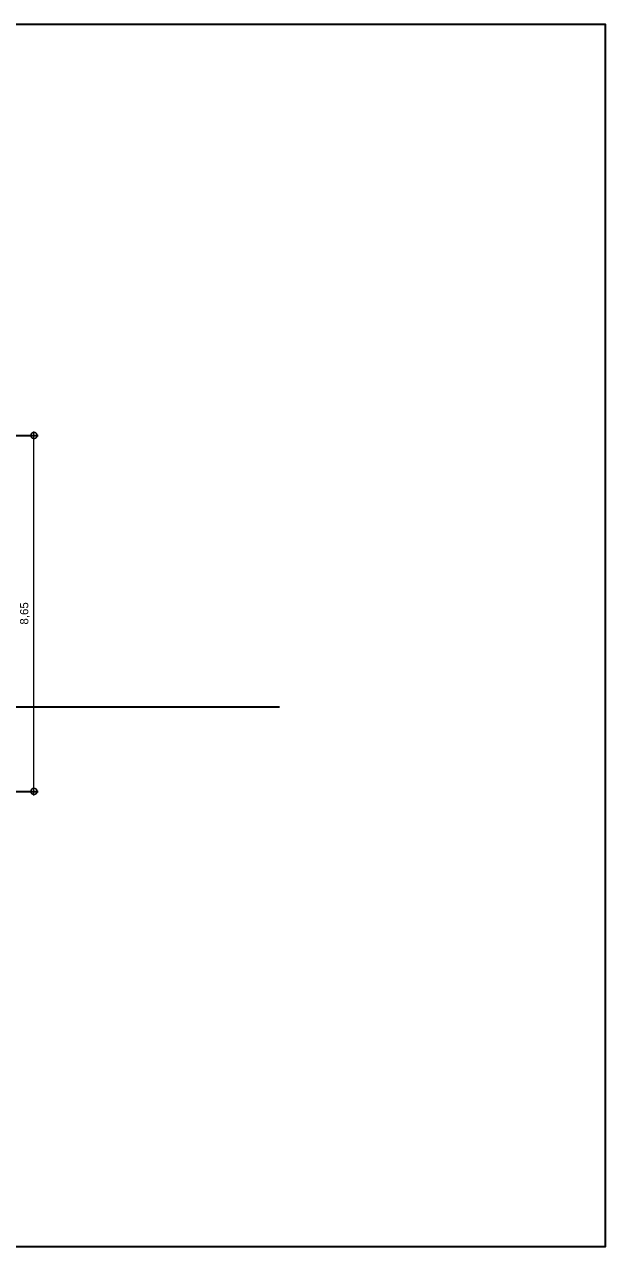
# Model space of a CAD drawing. Header units: metres. Extents: x 47355 to 47486, y 23364 to 23450.
# Drawn here: x 47383.29 to 47397.41, y 23385.51 to 23415.21 of the extents above; entities that cross this region are included whole.
import ezdxf

# ---------------------------------------------------------------- set-up
doc = ezdxf.new("R2010")
doc.units = ezdxf.units.M
doc.header["$LTSCALE"] = 0.25
doc.layers.add('ARQ_0', color=7, linetype='Continuous', true_color=0xff7400, plot=False)
doc.layers.add('ARQ_COTA_AZUL', color=7, linetype='Continuous', lineweight=20, true_color=0x26d968)
doc.styles.add('cota', font='arial.ttf')
doc.dimstyles.new('Info 01 - annot', dxfattribs={"dimtxt": 2, "dimasz": 3, "dimexe": 1, "dimexo": 1, "dimgap": 1, "dimtad": 1, "dimzin": 4, "dimtxsty": 'cota', "dimblk": 'DOTSMALL', "dimcen": 2, "dimdle": 1, "dimclrd": 256, "dimclre": 256, "dimclrt": 1, "dimazin": 2, "dimtfac": 0.09, "dimtix": 1, "dimtmove": 2, "dimatfit": 2, "dimfxl": 5, "dimfxlon": 1, "dimtolj": 1, "dimtzin": 4, "dimlwd": -1, "dimarcsym": 1})

# ---------------------------------------------------------------- blocks, each defined once
blk = doc.blocks.new('_DotSmall')
at = {"color": 0, "linetype": 'ByBlock', "const_width": 0.5}
blk.add_lwpolyline([(-0.0625, 0, 1), (0.0625, 0, 1)], format="xyb", close=True, dxfattribs=at)
blk = doc.blocks.new('*D76')
at = {"layer": 'ARQ_COTA_AZUL', "lineweight": -2, "transparency": 16777216}
for p, q in [((47383.019, 23405.218), (47383.619, 23405.218)), ((47383.019, 23396.568), (47383.619, 23396.568))]:
    blk.add_line(p, q, dxfattribs=at)
at = {"layer": 'ARQ_COTA_AZUL', "transparency": 16777216}
blk.add_line((47383.519, 23396.468), (47383.519, 23405.318), dxfattribs=at)
at = {"layer": 'ARQ_COTA_AZUL', "transparency": 16777216, "xscale": 0.3, "yscale": 0.3, "zscale": 0.3}
for p, rotation in [((47383.519, 23405.218), 90), ((47383.519, 23396.568), 270)]:
    blk.add_blockref('_DotSmall', p, dxfattribs=dict(at, rotation=rotation))
at = {"layer": 'ARQ_COTA_AZUL', "color": 1, "transparency": 16777216, "insert": (47383.299, 23400.893), "char_height": 0.2, "attachment_point": 5, "rotation": 90, "style": 'cota'}
blk.add_mtext('\\A1;8,65', dxfattribs=at)

msp = doc.modelspace()

# ---------------------------------------------------------------- linework, layer by layer
msp.add_lwpolyline([(47355.415, 23385.506), (47397.415, 23385.506), (47397.415, 23415.206), (47355.415, 23415.206)], close=True)
at = {"layer": 'ARQ_0'}
msp.add_line((47360.324, 23398.621), (47389.491, 23398.621), dxfattribs=at)

# ---------------------------------------------------------------- dimensions: what is measured, and where the dimension line sits
at = {"layer": 'ARQ_COTA_AZUL'}
dim = msp.add_linear_dim(base=(47383.519, 23405.218), p1=(47380.914, 23396.568), p2=(47379.614, 23405.218), angle=90, dimstyle='Info 01 - annot', dxfattribs=at)
dim.commit()
dim.dimension.update_dxf_attribs({"geometry": '*D76', "text_midpoint": (47383.299, 23400.893)})

doc.saveas('drawing.dxf')
